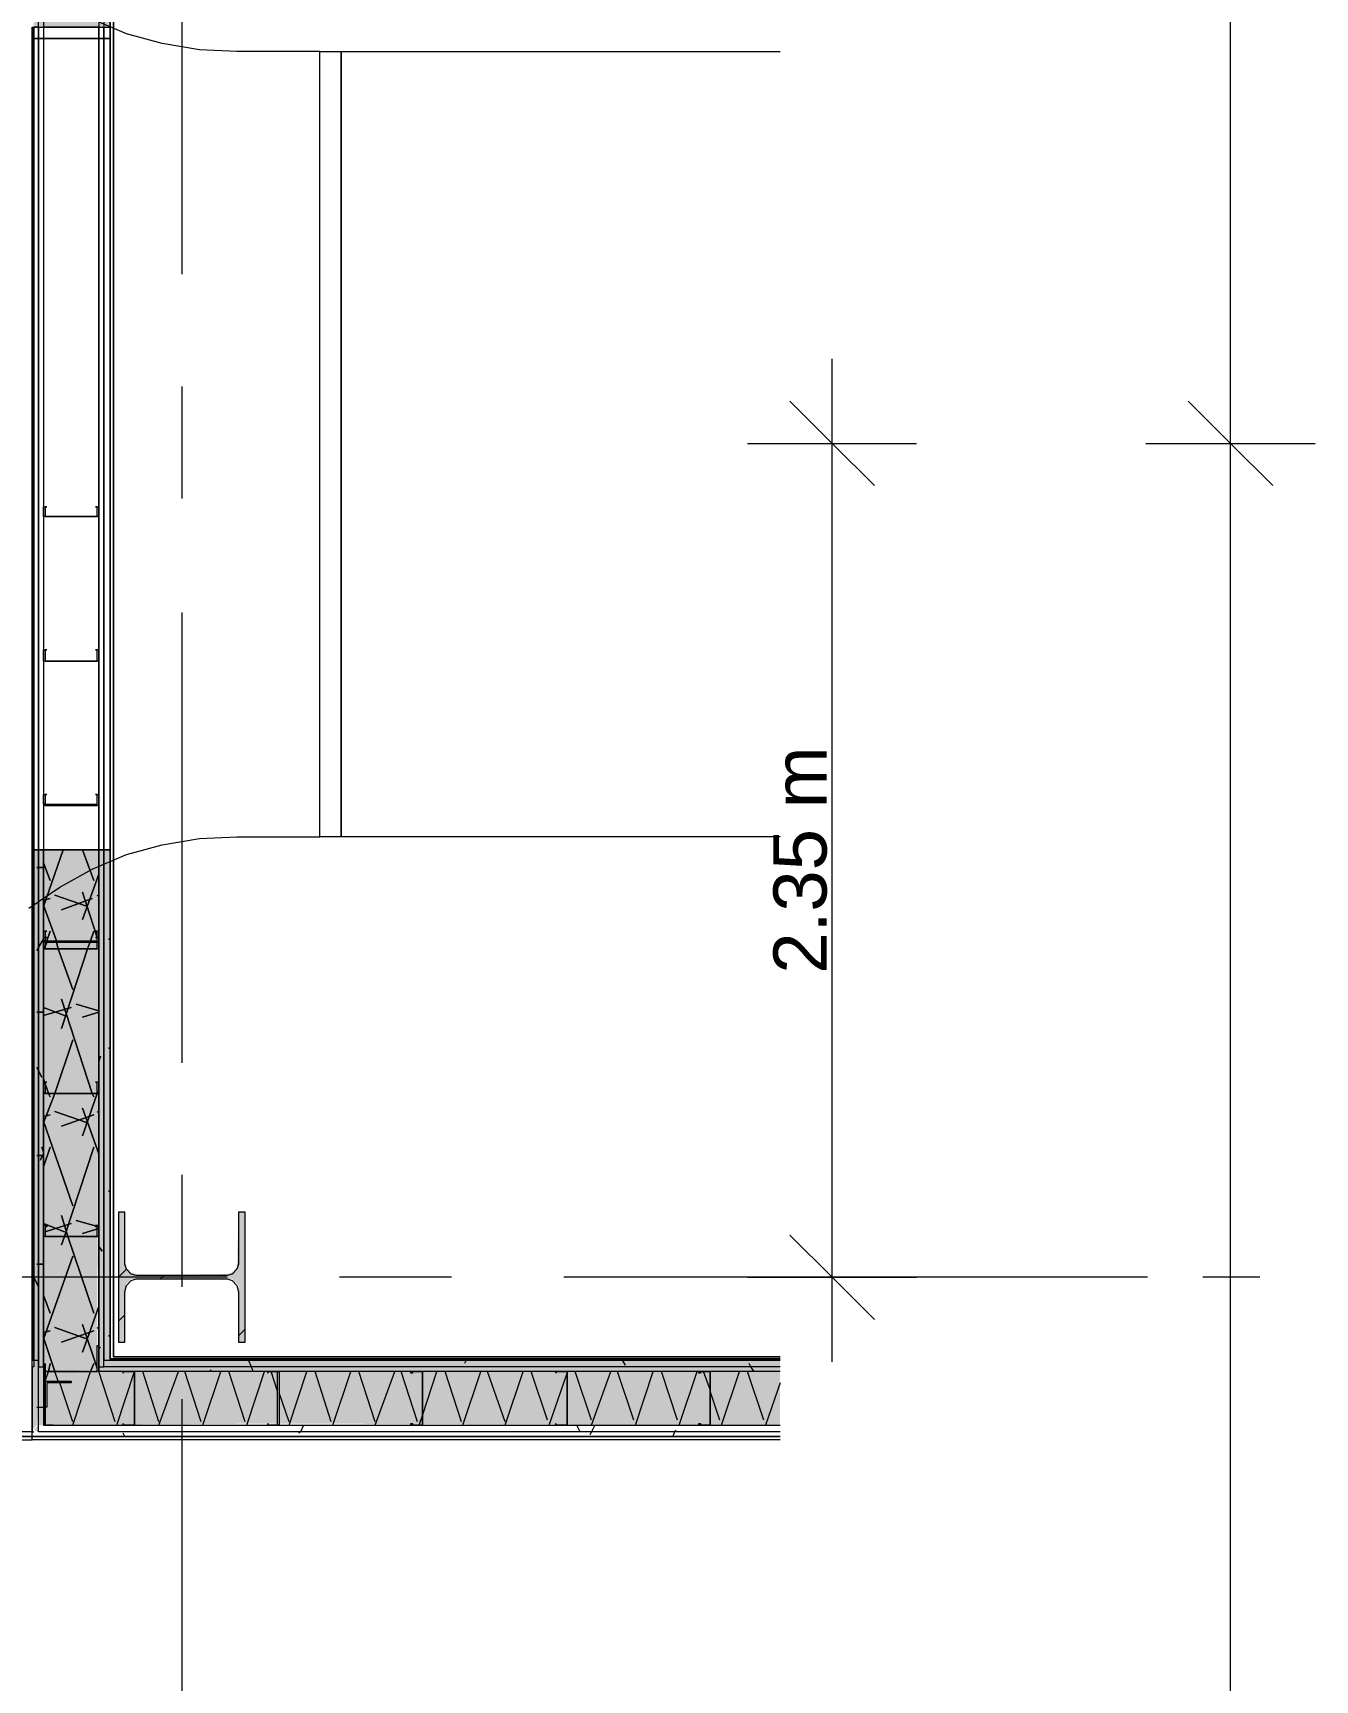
# Model space of a CAD drawing. Header units: metres. Extents: x -2 to 237, y -8 to 52.
# Drawn here: x 58.028 to 61.641, y 21.862 to 26.505 of the extents above; entities that cross this region are included whole.
import ezdxf

# ---------------------------------------------------------------- set-up
doc = ezdxf.new("R2010")
doc.units = ezdxf.units.M
doc.layers.add('HVAC - Ductos', color=5, linetype='Continuous', lineweight=0)
doc.layers.add('PDF_Text', color=7, linetype='Continuous', lineweight=0)
doc.layers.add('PDF_Geometry', color=7, linetype='Continuous', lineweight=0, true_color=0xaaaaaa)
doc.layers.add('PDF_Solid Fills', color=7, linetype='Continuous', lineweight=0, true_color=0xffffff)
doc.styles.add('PDF Helvetica', font='')
doc.styles.get('PDF Helvetica').set_extended_font_data('Helvetica')

msp = doc.modelspace()

# ---------------------------------------------------------------- hatches: boundary and pattern name
at = {"layer": 'PDF_Solid Fills', "lineweight": 0, "transparency": 33554559}
h = msp.add_hatch(color=256, dxfattribs=at)
h.paths.add_polyline_path([(58.0577, 26.5207), (58.2135, 26.5207), (58.2135, 32.5502), (58.0577, 32.5502)])
h.paths.add_polyline_path([(58.2135, 24.2024), (58.0577, 24.2024), (58.0577, 22.7318), (58.06, 22.7318), (58.209, 22.7363)])
h = msp.add_hatch(color=256, dxfattribs=at)
h.paths.add_polyline_path([(58.0577, 26.5207), (58.2135, 26.5207), (58.2135, 32.5502), (58.0577, 32.5502)])
h.paths.add_polyline_path([(58.0623, 24.2024), (58.0623, 22.7318), (58.0645, 22.7318), (58.209, 22.7363), (58.2135, 24.2024)])
h = msp.add_hatch(color=256, dxfattribs=at)
h.paths.add_polyline_path([(58.044, 26.5207), (58.044, 32.5226), (58.0303, 32.5226), (58.0303, 26.5207)])
h.paths.add_polyline_path([(58.044, 24.2024), (58.0303, 24.2024), (58.0303, 22.7638), (58.044, 22.7638)])
h = msp.add_hatch(color=256, dxfattribs=at)
h.paths.add_polyline_path([(58.044, 26.5207), (58.044, 32.518), (58.0303, 32.518), (58.0303, 26.5207)])
h.paths.add_polyline_path([(58.044, 24.2024), (58.0303, 24.2024), (58.0303, 22.7638), (58.044, 22.7638)])
h = msp.add_hatch(color=256, dxfattribs=at)
h.paths.add_polyline_path([(58.0577, 24.2024), (58.044, 24.2024), (58.044, 22.7454), (58.0577, 22.7454)])
h.paths.add_polyline_path([(58.044, 32.5226), (58.0577, 32.5226), (58.0577, 32.5364), (58.044, 32.5364)])
h.paths.add_polyline_path([(58.044, 26.5207), (58.0577, 26.5207), (58.0577, 32.518), (58.044, 32.518)])
h = msp.add_hatch(color=256, dxfattribs=at)
h.paths.add_polyline_path([(58.044, 26.5207), (58.0577, 26.5207), (58.0577, 32.5364), (58.044, 32.5364)])
h.paths.add_polyline_path([(58.0577, 24.2024), (58.044, 24.2024), (58.044, 22.7454), (58.0577, 22.7454)])
h = msp.add_hatch(color=256, dxfattribs=at)
h.paths.add_polyline_path([(58.2135, 32.5226), (58.2273, 32.5226), (58.2273, 32.5364), (58.2135, 32.5364)])
h.paths.add_polyline_path([(58.2273, 24.2024), (58.2135, 24.2024), (58.2135, 22.7454), (58.2273, 22.7454)])
h.paths.add_polyline_path([(58.2135, 26.5207), (58.2273, 26.5207), (58.2273, 29.453), (58.2135, 29.453)])
h.paths.add_polyline_path([(58.2135, 29.5813), (58.2273, 29.5813), (58.2273, 32.518), (58.2135, 32.518)])
h = msp.add_hatch(color=256, dxfattribs=at)
h.paths.add_polyline_path([(58.2273, 29.5813), (58.2456, 29.5813), (58.2456, 32.518), (58.2273, 32.518)])
h.paths.add_polyline_path([(58.2273, 22.7638), (58.2456, 22.7638), (58.2456, 24.2024), (58.2273, 24.2024)])
h.paths.add_polyline_path([(58.2273, 26.5207), (58.2456, 26.5207), (58.2456, 29.4392), (58.2273, 29.4392)])
h = msp.add_hatch(color=256, dxfattribs=at)
h.paths.add_polyline_path([(58.2135, 26.5207), (58.2273, 26.5207), (58.2273, 29.453), (58.2135, 29.453)])
h.paths.add_polyline_path([(58.2273, 24.2024), (58.2135, 24.2024), (58.2135, 22.7454), (58.2273, 22.7454)])
h = msp.add_hatch(color=256, dxfattribs=at)
h.paths.add_polyline_path([(58.2273, 26.5207), (58.2456, 26.5207), (58.2456, 29.4392), (58.2273, 29.4392)])
h.paths.add_polyline_path([(58.2273, 22.7638), (58.2456, 22.7638), (58.2456, 24.2024), (58.2273, 24.2024)])
for points in [[(58.6075, 23.1807), (58.6029, 23.0249), (58.5892, 23.0112), (58.5755, 23.0066), (58.3189, 23.0021), (58.3189, 23.0066), (58.3052, 23.0112), (58.296, 23.0203), (58.2914, 23.0203), (58.2914, 23.0341), (58.2868, 23.0341), (58.2868, 23.1807), (58.2686, 23.1807), (58.2686, 22.8142), (58.2868, 22.8142), (58.2868, 22.9608), (58.2914, 22.9791), (58.3052, 22.9929), (58.5892, 22.9929), (58.6075, 22.9745), (58.6075, 22.8142), (58.6259, 22.8142), (58.6259, 23.1807)], [(58.0577, 22.5805), (58.7175, 22.5851), (58.7221, 22.5851), (60.1332, 22.5805), (60.1332, 22.7317), (58.0623, 22.7317), (58.0623, 22.7042), (58.1311, 22.7042), (58.0669, 22.6996), (58.0669, 22.6355), (58.0577, 22.6355)]]:
    msp.add_hatch(color=256, dxfattribs=at).paths.add_polyline_path(points)
h = msp.add_hatch(color=256, dxfattribs=at)
h.paths.add_polyline_path([(58.0394, 22.5805), (58.044, 22.7638), (58.0303, 22.7638), (58.0257, 22.7454), (58.0257, 22.5667)])
h.paths.add_polyline_path([(58.0303, 22.5667), (58.0439, 22.5622), (58.044, 22.5622), (58.044, 22.5759), (58.0394, 22.5759), (58.0349, 22.5713)])
h.paths.add_polyline_path([(58.2273, 22.7454), (60.1332, 22.7454), (60.1332, 22.7638), (58.2273, 22.7638)])
h = msp.add_hatch(color=256, dxfattribs=at)
h.paths.add_polyline_path([(58.0577, 22.5805), (58.0577, 22.7454), (58.044, 22.7454), (58.044, 22.5805)])
h.paths.add_polyline_path([(58.2135, 22.7317), (60.1333, 22.7317), (60.1332, 22.7454), (58.2135, 22.7454)])

# ---------------------------------------------------------------- linework, layer by layer
at = {"layer": 'HVAC - Ductos', "color": 252, "lineweight": 0, "true_color": 0x939598}
for points in [[(61.4027, 8.9639), (61.4027, 12.5422), (61.4027, 13.8479), (61.4027, 16.8397), (61.4027, 25.3478), (61.4027, 37.5945), (61.4027, 42.4235), (61.4027, 45.3375), (61.4027, 46.2263)], [(61.2833, 25.467), (61.4027, 25.3478), (61.5214, 25.2287)], [(61.1638, 25.3478), (61.4027, 25.3478), (61.6408, 25.3478)]]:
    msp.add_lwpolyline(points, dxfattribs=at)
at = {"layer": 'HVAC - Ductos', "lineweight": 0}
for points in [[(58.0165, 24.0374), (58.1036, 24.0971), (58.1952, 24.1474), (58.2914, 24.1887), (58.3922, 24.2161), (58.4976, 24.2345), (58.6029, 24.2391), (58.8366, 24.2391), (58.8366, 26.452), (58.6029, 26.452), (58.4976, 26.4566), (58.3922, 26.4749), (58.2914, 26.5024), (58.1952, 26.5436)], [(60.1332, 24.2391), (58.8962, 24.2391), (58.8962, 26.452), (60.1332, 26.452)], [(60.2799, 22.7592), (60.2799, 25.586)], [(60.1607, 25.467), (60.2799, 25.3478), (60.399, 25.2287)], [(60.0416, 25.3478), (60.2799, 25.3478), (60.5181, 25.3478)], [(60.1607, 23.1165), (60.2799, 22.9975), (60.399, 22.8783)], [(60.0416, 22.9975), (60.2799, 22.9975), (60.5181, 22.9975)]]:
    msp.add_lwpolyline(points, dxfattribs=at)
msp.add_lwpolyline([(58.8962, 24.2391), (58.8366, 24.2391), (58.8366, 26.452), (58.8962, 26.452)], close=True, dxfattribs=at)
at = {"layer": 'PDF_Geometry', "lineweight": 0}
for points in [[(60.1333, 22.5622), (58.044, 22.5622), (58.044, 22.5805), (58.044, 22.7317), (58.044, 22.7454), (58.044, 22.7638), (58.044, 24.2024), (58.044, 26.4886), (58.044, 26.5207), (58.044, 32.518), (58.044, 32.5226), (58.044, 32.5364), (58.044, 32.5502), (58.044, 32.7059), (58.044, 32.7197), (60.1333, 32.7197)], [(60.1332, 32.7059), (58.0577, 32.7059), (58.0577, 32.5502), (58.0577, 32.5364), (58.0577, 32.518), (58.0577, 26.5207), (58.0577, 26.4886), (58.0577, 24.2024), (58.044, 24.2024)], [(60.1332, 32.5226), (58.2273, 32.5226), (58.2273, 32.5364), (60.1332, 32.5364), (58.2273, 32.5364), (58.2273, 32.5226), (58.2273, 32.518), (58.2273, 29.5813), (58.2135, 29.5813), (58.2135, 29.5033), (58.2135, 29.453), (58.2135, 26.5207), (58.2135, 26.4886), (58.0577, 26.4886), (58.2135, 26.4886), (58.2135, 26.5207), (58.0577, 26.5207), (58.0577, 26.4886), (58.0577, 24.2024), (58.0577, 22.7638), (58.0577, 22.7454), (58.0577, 22.7317), (58.0577, 22.5805), (60.1332, 22.5805)], [(60.1332, 22.7454), (58.2273, 22.7454), (58.2273, 22.7638), (58.2273, 24.2024), (58.2273, 26.4886), (58.2273, 26.5207), (58.2456, 26.5207), (58.2456, 26.4886), (58.2456, 26.5207), (58.2456, 26.4886), (58.2456, 24.2024), (58.2456, 22.7638), (58.2456, 29.4209), (58.2456, 29.4392), (60.1332, 29.4392), (58.2456, 29.4392), (58.2273, 29.4392), (58.2273, 26.5207), (58.2273, 26.4886), (58.2273, 24.2024), (58.2135, 24.2024)], [(58.0257, 24.2024), (58.0257, 26.4886), (58.0257, 26.5207), (58.2456, 26.5207), (58.2456, 29.4209), (58.2456, 22.7638), (58.2456, 29.4209), (58.2456, 22.7638), (58.2456, 29.2651), (58.2456, 22.7638), (58.2456, 29.4209), (58.2456, 22.7638)], [(58.2548, 22.7729), (58.2548, 29.4117)], [(58.2548, 29.4117), (58.2548, 22.7729)], [(58.4472, 27.0934), (58.4472, 25.8243)], [(58.0257, 26.5207), (58.0257, 26.4886), (58.0257, 24.2024), (58.2456, 24.2024), (58.2456, 26.4886), (58.2456, 24.2024), (58.2456, 26.4886), (58.2456, 26.5207)], [(58.044, 26.5207), (58.044, 26.4886), (58.044, 24.2024), (58.0303, 24.2024), (58.0303, 26.4886), (58.0303, 26.5207)], [(58.044, 26.5207), (58.0303, 26.5207), (58.0303, 26.4886), (58.044, 26.4886), (58.0303, 26.4886)], [(58.0257, 26.4886), (58.0303, 26.4886), (58.0303, 24.2024), (58.0303, 22.7638), (58.0257, 22.7638), (58.0303, 22.7638), (58.0303, 22.7454), (58.0257, 22.7454), (58.0257, 22.5622), (58.0303, 22.5622)], [(58.2135, 22.7317), (58.2135, 24.2024), (58.2135, 26.4886), (58.2135, 24.2024), (58.0577, 24.2024)], [(58.2456, 26.4886), (58.2456, 26.4886)], [(58.4472, 25.5082), (58.4472, 25.1921)], [(58.0669, 25.1691), (58.0669, 25.1691)], [(58.2044, 25.1691), (58.2044, 25.1691)], [(58.0623, 25.1416), (58.0623, 25.1416)], [(58.209, 25.1416), (58.209, 25.1416)], [(58.4472, 24.8713), (58.4472, 23.6022)], [(58.0669, 24.7659), (58.0669, 24.7659)], [(58.2044, 24.7659), (58.2044, 24.7659)], [(58.0623, 24.7339), (58.0623, 24.7339)], [(58.209, 24.7339), (58.209, 24.7339)], [(58.0623, 24.3307), (58.0623, 24.3307)], [(58.0669, 24.3582), (58.0669, 24.3582)], [(58.2044, 24.3582), (58.2044, 24.3582)], [(58.209, 24.3307), (58.209, 24.3307)], [(60.1332, 22.5485), (58.0257, 22.5485), (58.0257, 22.7638), (58.0257, 24.2024), (58.2456, 24.2024), (58.2456, 22.7638), (60.1332, 22.7638)], [(60.1333, 22.7317), (58.2135, 22.7317), (58.2135, 22.7454), (58.2135, 22.7638), (58.2135, 24.2024), (58.0577, 24.2024), (58.0577, 22.7317), (58.209, 22.7317)], [(58.2456, 24.2024), (58.2273, 24.2024)], [(58.2456, 22.7638), (58.2456, 24.2024), (58.2456, 22.7638)], [(58.0669, 23.9733), (58.0669, 23.9733)], [(58.2044, 23.9733), (58.2044, 23.9733)], [(58.0623, 23.9458), (58.0623, 23.9458)], [(58.0623, 23.923), (58.0623, 23.923)], [(58.0669, 23.955), (58.0669, 23.955)], [(58.2044, 23.955), (58.2044, 23.955)], [(58.209, 23.9458), (58.209, 23.9458)], [(58.209, 23.923), (58.209, 23.923)], [(58.0669, 23.5473), (58.0669, 23.5473)], [(58.2044, 23.5473), (58.2044, 23.5473)], [(58.4472, 23.2861), (58.4472, 22.97)], [(58.0623, 23.112), (58.0623, 23.112)], [(58.209, 23.112), (58.209, 23.112)], [(58.5755, 22.9975), (57.3064, 22.9975)], [(58.2686, 22.9975), (58.2914, 23.0203)], [(58.3876, 22.9929), (58.3968, 23.0021)], [(59.2077, 22.9975), (58.8916, 22.9975)], [(60.6922, 22.9975), (59.5239, 22.9975)], [(58.2686, 22.8738), (58.2868, 22.892)], [(58.6075, 22.8325), (58.6259, 22.8508)], [(58.044, 22.7638), (58.044, 22.7638)], [(58.0623, 22.7546), (58.0623, 22.7546)], [(58.2456, 22.7683), (60.1332, 22.7683)], [(58.2456, 22.7638), (58.2456, 22.7638)], [(58.1265, 22.7317), (58.1265, 22.7317)], [(58.1265, 22.7317), (58.1265, 22.7317)], [(58.2822, 22.7272), (58.2822, 22.7272)], [(58.3143, 22.7317), (58.3143, 22.7317)], [(58.3143, 22.7317), (58.3143, 22.7317)], [(58.69, 22.7272), (58.69, 22.7272)], [(58.7175, 22.7317), (58.7175, 22.7317)], [(59.1253, 22.7317), (59.1253, 22.7317)], [(59.1253, 22.7317), (59.1253, 22.7317)], [(59.501, 22.7272), (59.501, 22.7272)], [(59.9362, 22.7317), (59.9362, 22.7317)], [(59.9362, 22.7317), (59.9362, 22.7317)], [(58.0623, 22.6629), (58.0623, 22.6675)], [(58.4472, 22.6538), (58.4472, 21.3801)], [(58.2822, 22.5851), (58.2822, 22.5851)], [(58.3143, 22.5805), (58.3143, 22.5805)], [(58.3143, 22.5805), (58.3143, 22.5805)], [(58.69, 22.5851), (58.69, 22.5851)], [(58.7175, 22.5805), (58.7175, 22.5805)], [(59.1253, 22.5805), (59.1253, 22.5805)], [(59.1253, 22.5805), (59.1253, 22.5805)], [(59.501, 22.5851), (59.501, 22.5851)], [(59.9362, 22.5805), (59.9362, 22.5805)], [(59.9362, 22.5805), (59.9362, 22.5805)], [(60.1333, 22.5485), (58.0303, 22.5485), (58.0257, 22.5485), (54.5162, 22.5485), (54.5162, 22.5393), (58.0257, 22.5393), (58.0257, 22.5485), (58.0257, 22.5622), (54.5436, 22.5622), (54.5436, 22.5485), (58.0257, 22.5485)], [(60.1332, 22.5393), (58.0257, 22.5393), (58.0257, 22.5485), (60.1332, 22.5485)]]:
    msp.add_lwpolyline(points, dxfattribs=at)
for points in [[(58.2548, 22.7729), (58.2548, 29.4117)], [(58.2456, 26.4886), (58.0257, 26.4886)], [(58.0577, 26.4886), (58.044, 26.4886)], [(58.2273, 26.4886), (58.2135, 26.4886)], [(58.2456, 26.4886), (58.2273, 26.4886)], [(58.2135, 25.1416), (58.209, 25.1416), (58.0623, 25.1416), (58.0577, 25.1416), (58.0577, 25.1691), (58.0669, 25.1691), (58.0623, 25.1691), (58.0623, 25.1416), (58.209, 25.1416), (58.209, 25.1691), (58.2044, 25.1691), (58.2135, 25.1691)], [(58.2135, 24.7339), (58.209, 24.7339), (58.0623, 24.7339), (58.0577, 24.7339), (58.0577, 24.7659), (58.0669, 24.7659), (58.0623, 24.7659), (58.0623, 24.7339), (58.209, 24.7339), (58.209, 24.7659), (58.2044, 24.7659), (58.2135, 24.7659)], [(58.2135, 24.3307), (58.209, 24.3261), (58.0623, 24.3261), (58.0623, 24.3307), (58.0577, 24.3307), (58.0577, 24.3582), (58.0669, 24.3582), (58.0623, 24.3582), (58.0623, 24.3307), (58.209, 24.3307), (58.209, 24.3582), (58.2044, 24.3582), (58.2135, 24.3582)], [(58.0257, 22.7638), (58.0303, 22.7638), (58.0303, 24.2024), (58.0257, 24.2024)], [(58.044, 24.2024), (58.0303, 24.2024), (58.0303, 22.7638), (58.044, 22.7638)], [(58.0577, 24.2024), (58.044, 24.2024), (58.044, 22.7454), (58.0577, 22.7454)], [(58.2273, 24.2024), (58.2135, 24.2024), (58.2135, 22.7454), (58.2273, 22.7454)], [(58.2456, 24.2024), (58.2273, 24.2024), (58.2273, 22.7638), (58.2456, 22.7638)], [(58.2135, 23.9458), (58.209, 23.9412), (58.0623, 23.9412), (58.0623, 23.9458), (58.0577, 23.9458), (58.0577, 23.9733), (58.0669, 23.9733), (58.0623, 23.9733), (58.0623, 23.9458), (58.209, 23.9458), (58.209, 23.9733), (58.2044, 23.9733), (58.2135, 23.9733)], [(58.2135, 23.923), (58.209, 23.923), (58.0623, 23.923), (58.0577, 23.923), (58.0577, 23.955), (58.0669, 23.955), (58.0623, 23.955), (58.0623, 23.923), (58.209, 23.923), (58.209, 23.955), (58.2044, 23.955), (58.2135, 23.955)], [(58.2135, 23.5197), (58.2135, 23.5152), (58.209, 23.5152), (58.0623, 23.5152), (58.0577, 23.5197), (58.0577, 23.5473), (58.0669, 23.5473), (58.0623, 23.5473), (58.0623, 23.5197), (58.0623, 23.5152), (58.209, 23.5152), (58.209, 23.5197), (58.209, 23.5473), (58.2044, 23.5473), (58.2135, 23.5473)], [(58.6259, 22.8142), (58.6259, 23.1807), (58.6075, 23.1807), (58.6075, 23.0341), (58.6029, 23.0203), (58.5892, 23.0066), (58.5755, 23.0021), (58.3189, 23.0021), (58.3052, 23.0066), (58.2914, 23.0203), (58.2868, 23.0341), (58.2868, 23.1807), (58.2686, 23.1807), (58.2686, 22.8142), (58.2868, 22.8142), (58.2868, 22.9562), (58.2914, 22.9745), (58.3052, 22.9883), (58.3189, 22.9929), (58.5755, 22.9929), (58.5892, 22.9883), (58.6029, 22.9745), (58.6075, 22.9562), (58.6075, 22.8142)], [(58.2135, 23.112), (58.209, 23.112), (58.0623, 23.112), (58.0577, 23.112), (58.0577, 23.1441), (58.0669, 23.1441), (58.0669, 23.1395), (58.0623, 23.1395), (58.0623, 23.112), (58.209, 23.112), (58.209, 23.1395), (58.2044, 23.1395), (58.2044, 23.1441), (58.2135, 23.1441)], [(58.209, 22.7317), (58.209, 22.805), (58.2135, 22.805), (58.2135, 22.7317), (58.0623, 22.7317)], [(58.0623, 22.7546), (58.0623, 22.7317)], [(60.1332, 22.7638), (58.2456, 22.7638)], [(58.2456, 22.7638), (60.1332, 22.7638)], [(58.2548, 22.7729), (60.1333, 22.7729)], [(58.0623, 22.5805), (58.0853, 22.5805), (58.0623, 22.5805), (58.0623, 22.7317), (58.1357, 22.7317), (58.0623, 22.7317)], [(58.1357, 22.7042), (58.1357, 22.6996), (58.1311, 22.6996), (58.0669, 22.6996), (58.0669, 22.6355), (58.0669, 22.6309), (58.0623, 22.6309), (58.0623, 22.7042)], [(58.2822, 22.7272), (58.2822, 22.7317)], [(58.3143, 22.7317), (58.3143, 22.5805), (58.2822, 22.5805), (58.2822, 22.5851), (58.2822, 22.5805), (58.3143, 22.5805), (58.3143, 22.7317), (58.2822, 22.7317)], [(58.69, 22.7272), (58.69, 22.7317)], [(58.7175, 22.7317), (58.7221, 22.7317), (58.7221, 22.5805), (58.7175, 22.5805), (58.69, 22.5805), (58.69, 22.5851), (58.69, 22.5805), (58.7175, 22.5805), (58.7175, 22.7317), (58.69, 22.7317)], [(59.1253, 22.7317), (59.1253, 22.5805), (59.0932, 22.5805), (59.0932, 22.5851), (59.0978, 22.5851), (59.0978, 22.5805), (59.1253, 22.5805), (59.1253, 22.7317), (59.0978, 22.7317), (59.0978, 22.7272), (59.0932, 22.7272), (59.0932, 22.7317)], [(59.501, 22.7272), (59.501, 22.7317)], [(59.5285, 22.7317), (59.533, 22.7317), (59.533, 22.5805), (59.5285, 22.5805), (59.501, 22.5805), (59.501, 22.5851), (59.501, 22.5805), (59.5285, 22.5805), (59.533, 22.5805), (59.533, 22.7317), (59.5285, 22.7317), (59.501, 22.7317)], [(59.9362, 22.7317), (59.9362, 22.5805), (59.9042, 22.5805), (59.9042, 22.5851), (59.9088, 22.5851), (59.9088, 22.5805), (59.9362, 22.5805), (59.9362, 22.7317), (59.9088, 22.7317), (59.9088, 22.7272), (59.9042, 22.7272), (59.9042, 22.7317)]]:
    msp.add_lwpolyline(points, close=True, dxfattribs=at)
at = {"layer": 'PDF_Geometry', "color": 254, "lineweight": 0, "true_color": 0xd2d2d2}
for points in [[(58.1173, 24.7339), (58.1173, 24.7339)], [(58.0944, 24.3261), (58.0944, 24.3307)], [(58.1906, 23.923), (58.1906, 23.923)], [(58.209, 23.9412), (58.2135, 23.9458)], [(58.099, 22.7042), (58.0899, 22.7317), (58.0577, 22.8279), (58.0899, 22.7317)], [(58.0623, 22.7042), (58.0715, 22.7317), (58.0761, 22.7546), (58.0715, 22.7317)], [(58.1402, 22.5805), (58.1906, 22.7317), (58.1998, 22.7546), (58.1906, 22.7317)], [(58.2594, 22.5897), (58.2135, 22.7317)], [(58.264, 22.5805), (58.3143, 22.7317)], [(58.383, 22.5897), (58.3372, 22.7317)], [(58.383, 22.5805), (58.438, 22.7317)], [(58.5022, 22.5897), (58.4564, 22.7317)], [(58.5067, 22.5805), (58.5571, 22.7317)], [(58.6259, 22.5897), (58.5801, 22.7317)], [(58.6305, 22.5805), (58.6809, 22.7317)], [(58.7175, 22.6767), (58.6992, 22.7317)], [(58.7496, 22.5805), (58.8, 22.7317)], [(58.8687, 22.5897), (58.8229, 22.7317)], [(58.8733, 22.5805), (58.9237, 22.7317)], [(58.9924, 22.5897), (58.9466, 22.7317)], [(58.9924, 22.5805), (59.0474, 22.7317)], [(59.1115, 22.5897), (59.0657, 22.7317)], [(59.1161, 22.5805), (59.1253, 22.608), (59.1665, 22.7317)], [(59.1253, 22.7226), (59.1253, 22.7272)], [(59.2352, 22.5897), (59.1894, 22.7317)], [(59.2398, 22.5805), (59.2902, 22.7317)], [(59.359, 22.5897), (59.3086, 22.7317)], [(59.359, 22.5805), (59.4094, 22.7317)], [(59.4781, 22.5943), (59.4322, 22.7317)], [(59.4826, 22.5805), (59.533, 22.7272)], [(59.5101, 22.7317), (59.5147, 22.7317)], [(59.6018, 22.5943), (59.556, 22.7317)], [(59.6018, 22.5805), (59.6567, 22.7317)], [(59.7209, 22.5943), (59.6751, 22.7317)], [(59.7255, 22.5805), (59.7759, 22.7317)], [(59.8446, 22.5943), (59.7988, 22.7317)], [(59.8492, 22.5805), (59.8996, 22.7317)], [(59.9362, 22.6813), (59.9179, 22.7317)], [(59.9683, 22.5805), (60.0187, 22.7317)], [(60.0874, 22.5943), (60.0416, 22.7317)], [(58.1402, 22.5897), (58.1036, 22.6996)], [(58.7496, 22.5897), (58.7221, 22.6721)], [(59.9637, 22.5943), (59.9362, 22.6767)], [(60.1332, 22.6995), (60.092, 22.5805)], [(59.533, 22.6263), (59.533, 22.6309)], [(59.9362, 22.6538), (59.9362, 22.6538)]]:
    msp.add_lwpolyline(points, dxfattribs=at)
for points in [[(58.1127, 24.2024), (58.0577, 24.042)], [(58.1677, 24.2024), (58.1998, 24.1154)], [(58.0577, 24.1657), (58.0761, 24.1154)], [(58.2135, 24.1337), (58.1677, 24.0054)], [(58.0761, 24.065), (58.0577, 24.0604)], [(58.0899, 24.0741), (58.1815, 24.042)], [(58.1952, 24.065), (58.1081, 24.0329)], [(58.1677, 24.0833), (58.209, 23.955)], [(58.209, 24.0741), (58.2135, 24.0695)], [(58.0577, 24.0466), (58.0944, 23.9458)], [(58.0761, 23.9733), (58.0669, 23.9458)], [(58.1998, 23.9733), (58.1906, 23.9458), (58.1815, 23.923), (58.1081, 23.6984), (58.1815, 23.923), (58.1906, 23.9458)], [(58.0669, 23.9412), (58.0577, 23.9184)], [(58.0944, 23.9412), (58.099, 23.923), (58.1402, 23.8084), (58.099, 23.923)], [(58.1081, 23.7809), (58.1952, 23.5152), (58.1998, 23.506), (58.1952, 23.5152)], [(58.0577, 23.758), (58.1173, 23.7351)], [(58.1357, 23.758), (58.0577, 23.7351)], [(58.1494, 23.7671), (58.2135, 23.7488)], [(58.2135, 23.7443), (58.1677, 23.7305)], [(58.1402, 23.6663), (58.0899, 23.5152), (58.0577, 23.4327), (58.0899, 23.5152)], [(58.0577, 23.5564), (58.0715, 23.5152), (58.0761, 23.506), (58.0715, 23.5152)], [(58.209, 23.5197), (58.209, 23.5152), (58.1677, 23.396), (58.209, 23.5152)], [(58.0761, 23.4556), (58.0577, 23.451)], [(58.0899, 23.4648), (58.1815, 23.4327)], [(58.1998, 23.4556), (58.1081, 23.4236)], [(58.1677, 23.4739), (58.2135, 23.3456)], [(58.209, 23.4648), (58.2135, 23.4602)], [(58.0577, 23.4372), (58.1402, 23.199)], [(58.0761, 23.364), (58.0577, 23.309)], [(58.1998, 23.364), (58.1173, 23.112), (58.1081, 23.0891), (58.1173, 23.112)], [(58.1081, 23.1715), (58.1265, 23.112), (58.1998, 22.8966), (58.1265, 23.112)], [(58.0577, 23.1487), (58.1173, 23.1257)], [(58.1357, 23.1487), (58.0623, 23.1257)], [(58.1494, 23.1578), (58.2135, 23.1395)], [(58.2135, 23.1349), (58.1677, 23.1211)], [(58.1402, 23.057), (58.0577, 22.8234)], [(58.0577, 22.947), (58.0761, 22.8966)], [(58.2135, 22.915), (58.1677, 22.7867)], [(58.0761, 22.8462), (58.0577, 22.8416)], [(58.0899, 22.8554), (58.1815, 22.8234)], [(58.1998, 22.8462), (58.1081, 22.8142)], [(58.1677, 22.8646), (58.209, 22.7409)], [(58.209, 22.8554), (58.2135, 22.8508)]]:
    msp.add_lwpolyline(points, close=True, dxfattribs=at)
at = {"layer": 'PDF_Geometry', "color": 254, "lineweight": 0, "true_color": 0xeaeaea}
for points in [[(58.0577, 24.152), (58.044, 24.152), (58.0394, 24.152), (58.044, 24.152)], [(58.044, 23.9275), (58.0577, 23.9504), (58.044, 23.9275), (58.0394, 23.9184)], [(58.2456, 23.9504), (58.241, 23.9504)], [(58.0577, 23.7443), (58.044, 23.7443), (58.0394, 23.7443), (58.044, 23.7443)], [(58.2456, 23.6435), (58.241, 23.6435)], [(58.044, 23.5793), (58.0532, 23.561), (58.044, 23.5793), (58.0394, 23.5885)], [(58.2135, 23.6068), (58.2181, 23.6205)], [(58.0532, 23.364), (58.0577, 23.3502)], [(58.0577, 23.341), (58.044, 23.341), (58.0394, 23.341), (58.044, 23.341)], [(58.0486, 23.3273), (58.0577, 23.3456)], [(58.2456, 23.2403), (58.241, 23.2403)], [(58.2135, 23.0845), (58.2227, 23.0707)], [(58.0577, 23.0341), (58.044, 23.0341), (58.0394, 23.0341), (58.044, 23.0341)], [(58.0303, 22.9975), (58.044, 22.97)], [(58.2135, 22.7958), (58.2181, 22.8004)], [(58.2456, 22.8325), (58.241, 22.8325)]]:
    msp.add_lwpolyline(points, close=True, dxfattribs=at)
at = {"layer": 'PDF_Geometry', "color": 252, "lineweight": 0, "true_color": 0x939598}
for points in [[(61.1686, 22.9975), (60.6922, 22.9975)], [(61.485, 22.9975), (61.3244, 22.9975)]]:
    msp.add_lwpolyline(points, dxfattribs=at)
at = {"layer": 'PDF_Geometry', "color": 254, "lineweight": 0, "true_color": 0xeaeaea}
for points in [[(58.044, 22.97), (58.044, 22.97)], [(58.044, 22.97), (58.044, 22.97)], [(58.6488, 22.7317), (58.6442, 22.7454), (58.6351, 22.7638)], [(59.249, 22.7638), (59.2444, 22.7546)], [(59.698, 22.75), (59.6888, 22.7638)], [(60.0599, 22.7317), (60.0508, 22.7454), (60.0462, 22.7546)], [(58.5297, 22.7363), (58.5251, 22.7317)], [(58.0394, 22.6309), (58.044, 22.6309), (58.0577, 22.6309)], [(58.7908, 22.5805), (58.7816, 22.5622), (58.7771, 22.5576)], [(59.5697, 22.5622), (59.5605, 22.5805)], [(59.6109, 22.5805), (59.6018, 22.5622), (59.5972, 22.5531)], [(59.84, 22.5667), (59.8354, 22.5622), (59.8308, 22.5485)], [(58.2868, 22.5485), (58.2822, 22.5576)], [(59.5697, 22.5622), (59.5697, 22.5622)]]:
    msp.add_lwpolyline(points, dxfattribs=at)

# ---------------------------------------------------------------- texts
at = {"layer": 'PDF_Text', "lineweight": 0, "insert": (60.1905, 23.8531), "char_height": 0.15002, "attachment_point": 4, "rotation": 90, "style": 'PDF Helvetica'}
msp.add_mtext('2.35 m', dxfattribs=at)

doc.saveas('drawing.dxf')
